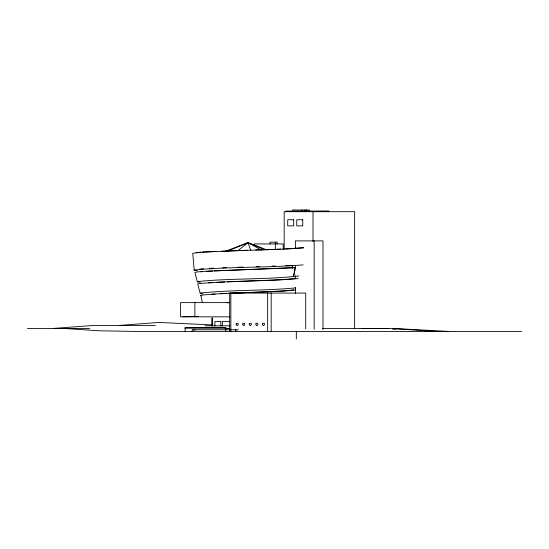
<?xml version="1.0" encoding="UTF-8"?>
<svg xmlns="http://www.w3.org/2000/svg" width="549" height="549" viewBox="0 0 549 549"><rect width="100%" height="100%" fill="white"/><g stroke="black" fill="none" stroke-linecap="round" stroke-linejoin="round"><path stroke-width="0.82" d="M185.123 331.418L185.123 327.424L225.68 327.424L225.68 331.418M292.198 268.248L292.617 265.805M295.451 265.702L293.591 276.518C261.791 279.688 229.551 278.281 197.722 281.548L197.359 281.836L194.902 272.53L196.837 271.954L208.943 271.096L295.41 267.644L293.591 276.518L298.786 275.996M202.368 302.492L200.783 295.232C232.206 291.91 263.987 293.118 295.437 290.057M298.21 278.563C264.899 281.63 231.28 280.422 198.004 283.737L197.715 284.025L200.172 293.324L200.509 293.042C232.165 289.748 264.172 290.956 295.856 287.868M238.142 250.419L247.956 242.658L267.15 249.973M200.797 252.204L192.768 253.315L194.181 270.238L194.586 269.943C230.649 266.615 267.027 267.878 303.123 264.865M245.712 243.88L247.956 242.658L262.154 248.567M227.444 251.195L247.956 242.658L261.434 249.973M225.564 251.195L247.956 242.658L249.26 243.694M196.171 252.773L197.86 252.485M295.328 278.569L280.69 279.716L227.313 281.905M201.023 271.817L202.375 271.673M199.925 269.037L203.693 268.722M303.618 247.805L287.758 248.937L255.69 249.98M119.38 325.433L158.874 322.441L211.948 324.905M198.065 252.41L216.299 251.36M211.523 294.326L215.119 294.086M53.342 328.426L93.701 325.433L155.333 325.433M208.51 282.879L213.108 282.591M206.218 271.384L212.744 271.014M202.423 252.115L247.311 250.255M209.519 268.372L213.499 268.173M217.006 282.385L224.767 282.014M214.405 270.932L295.41 267.644M220.245 293.797L226.071 293.509M285.686 248.91L303.59 247.736M285.988 265.579L289.234 265.428M228.459 293.399L283.579 290.922L292.555 290.064L293.42 289.776L293.166 289.488M227.032 302.774L229.455 302.664M222.626 267.788L226.655 267.637M221.83 251.222L280.807 249.212M272.146 266.107L275.378 265.991M238.04 267.239L242.926 267.075M256.17 266.642L259.43 266.539M182.844 316.704L189.014 316.622M189.096 316.622L198.649 316.533M371.893 328.48L397.853 328.666L448.43 331.418M285.947 265.654L292.638 265.654M229.859 302.623L180.566 302.623L180.566 316.842L229.859 316.842M204.955 325.797L229.901 325.797M185.006 328.199L226.648 328.199L226.785 328.858L225.522 328.419M27.45 328.426L89.604 328.426M322.345 328.426L384.828 328.426M238.341 329.764L192.184 329.764L192.184 331.418M521.55 331.418L135.075 331.418L98.827 330.779L63.705 328.426M229.722 321.419L222.372 321.412L222.372 326.058M225.639 328.391L229.729 328.391M361.517 328.426L384.334 328.577M392.789 328.631L435.371 331.418M388.665 328.57L374.466 328.426L378.735 328.563M392.844 328.618L397.853 328.666M392.391 329.002L395.808 329.112M403.488 329.359L411.174 329.606M225.008 328.426L229.901 328.59M197.359 270.822L194.181 270.238M200.33 282.406L197.359 281.836M202.986 293.9L200.172 293.324M200.529 295.52L201.428 295.808M247.956 242.658L250.728 250.419M220.808 326.058L220.808 321.412L214.906 321.405L214.906 326.058M354.633 328.426L354.633 211.688L284.169 211.688L284.169 249.177M328.837 211.688L328.837 211.063L286.091 211.063L286.091 211.688M327.863 211.063L327.863 211.688M324.006 211.063L324.006 211.688M323.004 329.325L323.004 240.894L295.403 240.894L295.403 248.553M321.069 211.063L321.069 211.688M318.434 211.063L318.434 211.688M314.158 240.894L314.158 329.325M312.999 211.688L312.999 241.512M309.259 211.063L309.259 209.993L292.562 209.993L292.562 211.063M306.459 209.993L306.459 211.063M305.841 211.063L305.841 211.688M305.711 328.865L305.711 293.077L229.667 293.077L229.667 331.418M304.935 209.993L304.935 211.063M301.847 209.993L301.847 211.063M296.33 331.328L296.33 339.007M295.403 275.756L295.403 278.309M295.403 287.662L295.403 293.612M283.229 249.802L283.229 243.934L254.578 243.934L254.578 245.609M277.197 243.934L277.197 242.157L270.06 242.157L270.06 243.934M275.33 242.157L275.337 249.802M271.172 293.077L271.172 331.418M267.651 293.077L267.651 331.418M235.898 329.764L235.898 331.418M235.59 329.764L235.59 330.354M230.848 293.077L230.848 331.418M194.881 302.623L194.881 316.842M194.936 329.764L194.936 330.354M193.214 329.764L193.214 330.354M236.063 324.006C237.484 329.098 240.181 320.589 236.063 324.006M242.617 324.006C244.044 329.098 246.741 320.589 242.617 324.006M249.177 324.006C250.605 329.098 253.302 320.589 249.177 324.006M255.738 324.006C257.158 329.098 259.855 320.589 255.738 324.006M262.292 324.006C263.719 329.098 266.416 320.589 262.292 324.006M293.701 219.758L287.717 219.758L287.717 225.872L293.701 225.872L293.701 219.758M302.732 219.758L296.748 219.758L296.748 225.872L302.732 225.872L302.732 219.758M212.099 325.969L212.099 317.946L212.099 326.01"/></g></svg>
